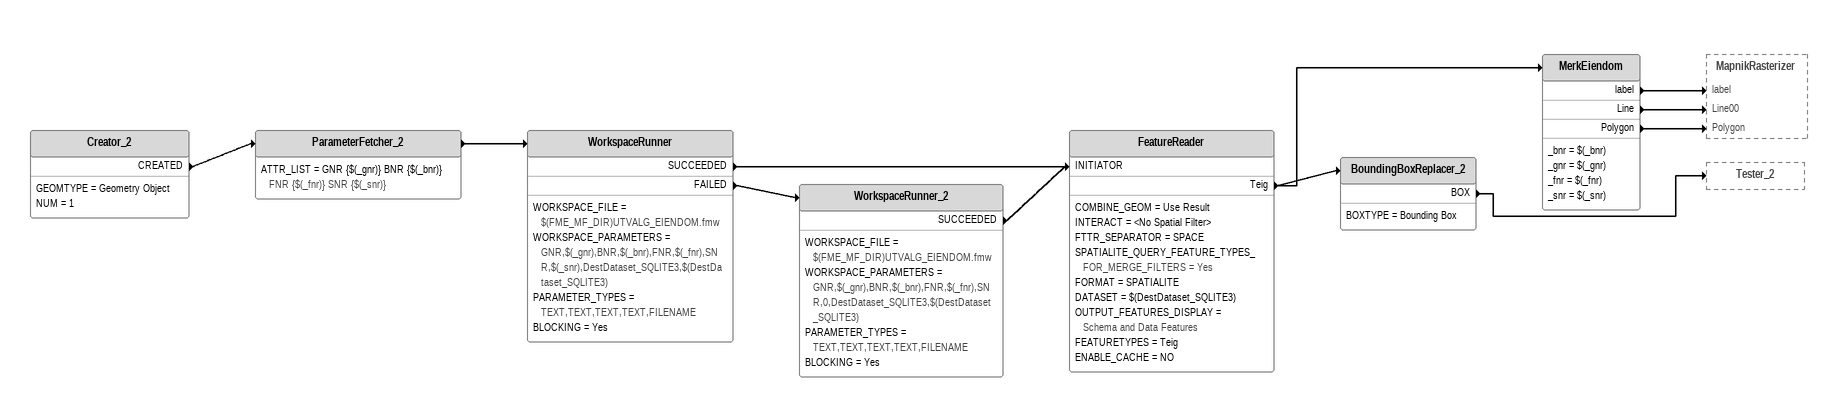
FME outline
Creator_2
    GEOMTYPE = Geometry Object
    NUM = 1
    CREATED -> ParameterFetcher_2
ParameterFetcher_2
    ATTR_LIST = GNR {$(_gnr)} BNR {$(_bnr)} FNR {$(_fnr)} SNR {$(_snr)}
    -> WorkspaceRunner
WorkspaceRunner
    WORKSPACE_FILE = $(FME_MF_DIR)UTVALG_EIENDOM.fmw
    WORKSPACE_PARAMETERS = GNR,$(_gnr),BNR,$(_bnr),FNR,$(_fnr),SNR,$(_snr),DestDataset_SQLITE3,$(DestDataset_SQLITE3)
    PARAMETER_TYPES = TEXT,TEXT,TEXT,TEXT,FILENAME
    BLOCKING = Yes
    SUCCEEDED -> FeatureReader [INITIATOR]
    FAILED -> WorkspaceRunner_2
WorkspaceRunner_2
    WORKSPACE_FILE = $(FME_MF_DIR)UTVALG_EIENDOM.fmw
    WORKSPACE_PARAMETERS = GNR,$(_gnr),BNR,$(_bnr),FNR,$(_fnr),SNR,0,DestDataset_SQLITE3,$(DestDataset_SQLITE3)
    PARAMETER_TYPES = TEXT,TEXT,TEXT,TEXT,FILENAME
    BLOCKING = Yes
    SUCCEEDED -> FeatureReader [INITIATOR]
FeatureReader
    COMBINE_GEOM = Use Result
    INTERACT = <No Spatial Filter>
    FTTR_SEPARATOR = SPACE
    SPATIALITE_QUERY_FEATURE_TYPES_FOR_MERGE_FILTERS = Yes
    FORMAT = SPATIALITE
    DATASET = $(DestDataset_SQLITE3)
    OUTPUT_FEATURES_DISPLAY = Schema and Data Features
    FEATURETYPES = Teig
    ENABLE_CACHE = NO
    Teig -> BoundingBoxReplacer_2
    Teig -> MerkEiendom
MerkEiendom
    _bnr = $(_bnr)
    _gnr = $(_gnr)
    _fnr = $(_fnr)
    _snr = $(_snr)
    label -> MapnikRasterizer [label]
    Line -> MapnikRasterizer [Line00]
    Polygon -> MapnikRasterizer [Polygon]
BoundingBoxReplacer_2
    BOXTYPE = Bounding Box
    BOX -> Tester_2
